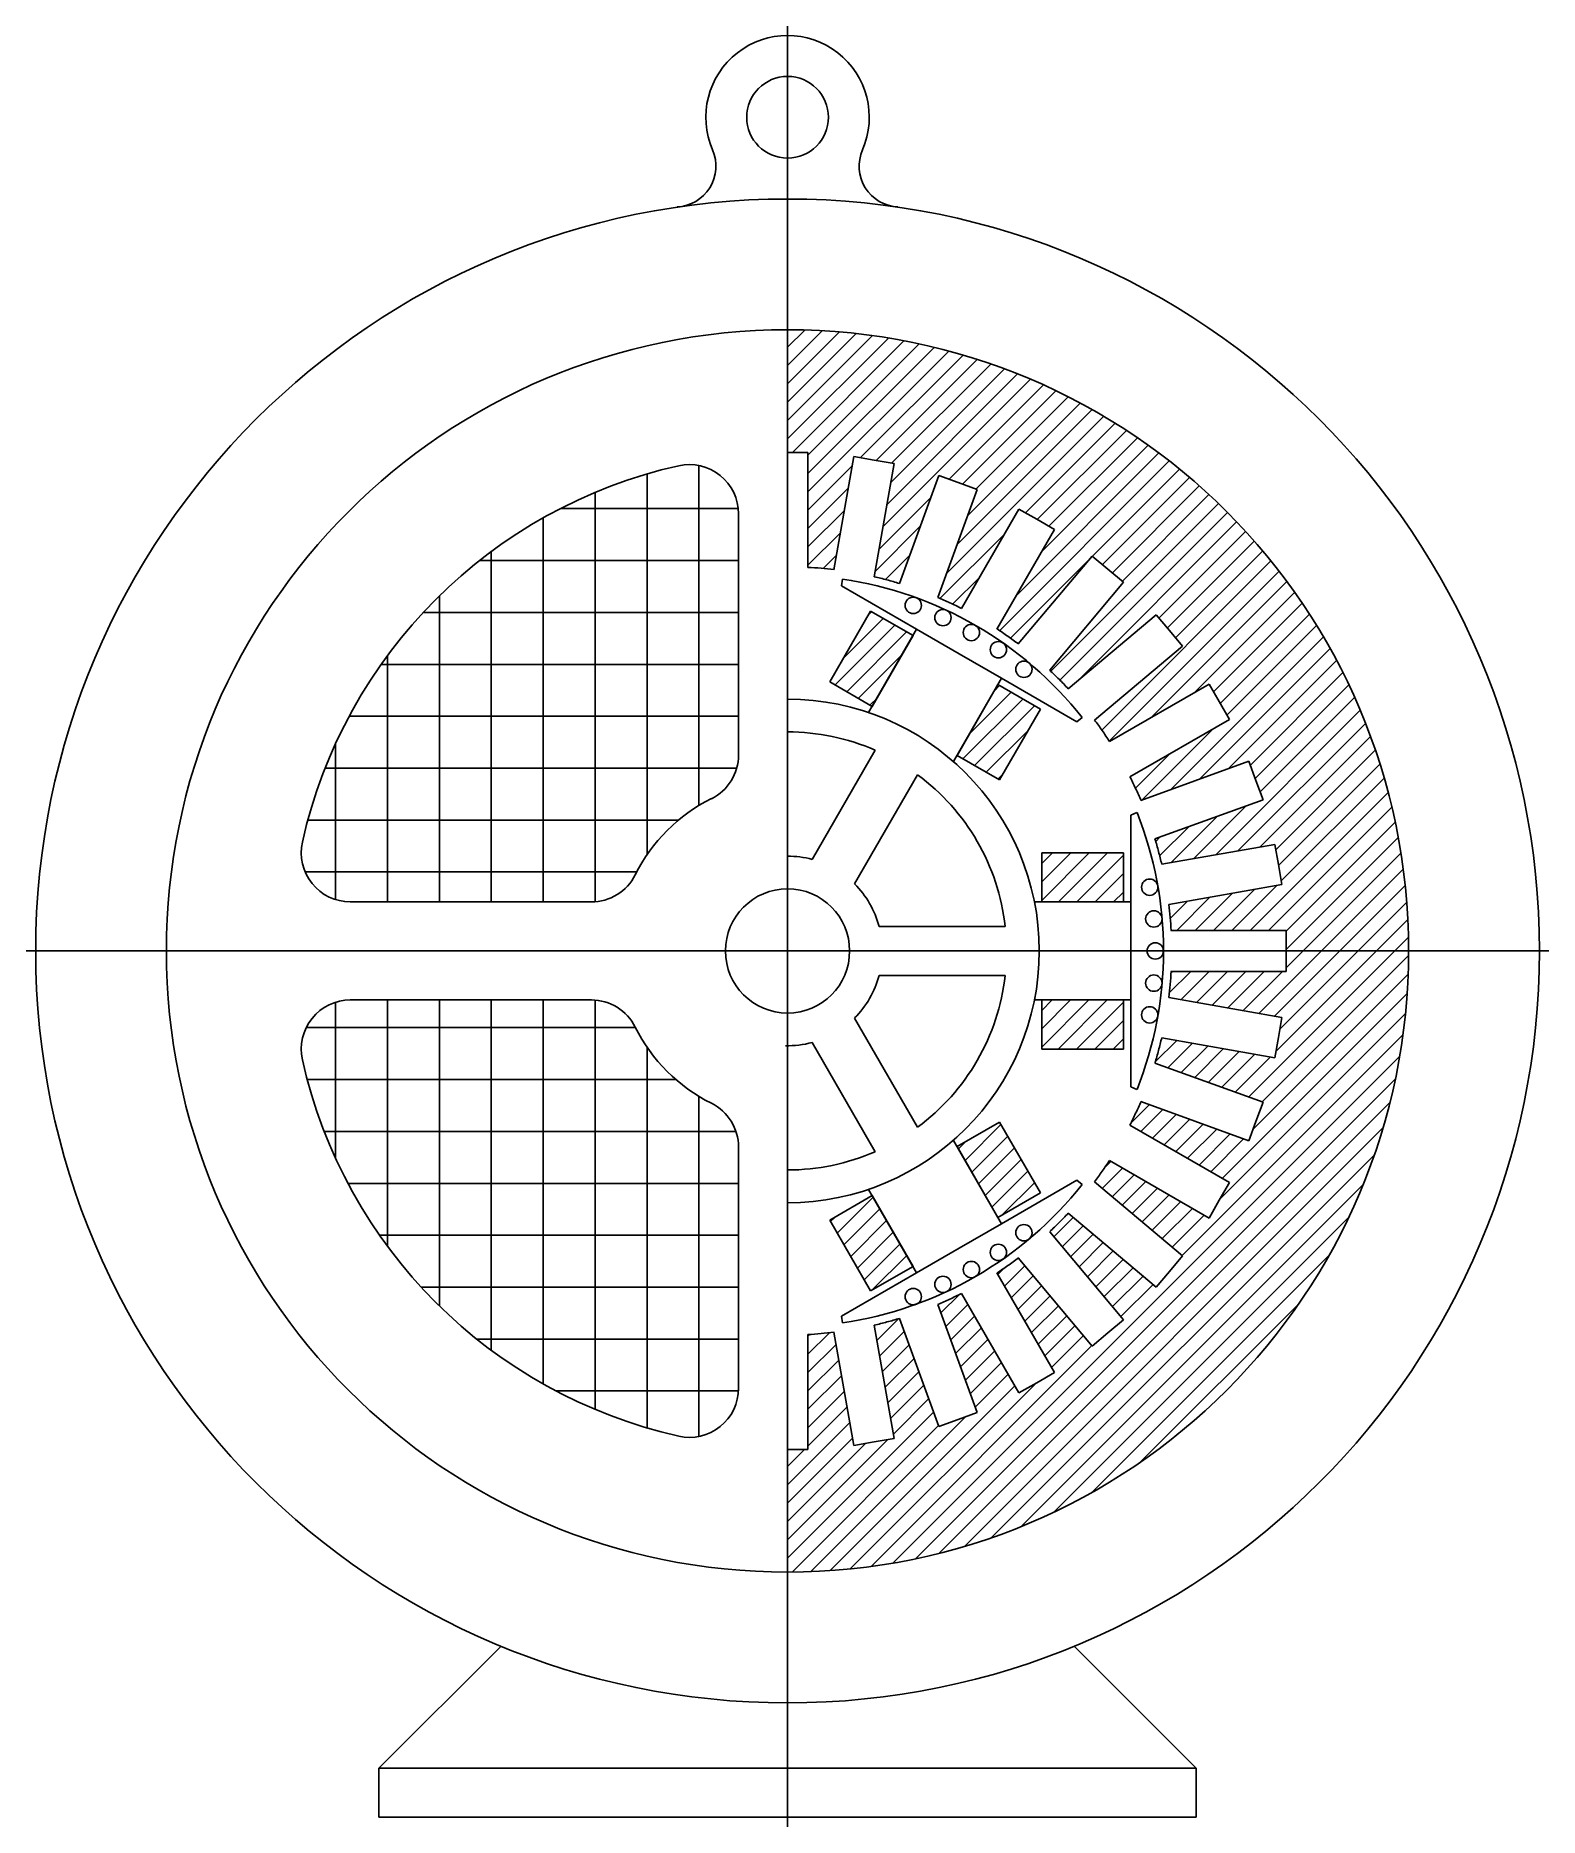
# Model space of a CAD drawing. Header units: centimetres. Extents: x 109 to 201, y 50 to 159.
import ezdxf

# ---------------------------------------------------------------- set-up
doc = ezdxf.new("R2010")
doc.units = ezdxf.units.CM

msp = doc.modelspace()

# ---------------------------------------------------------------- hatches: boundary and pattern name
h = msp.add_hatch()
h.set_pattern_fill('ANSI31', color=256, scale=0.25)
h.paths.add_polyline_path([(162.33, 122.41), (159.73, 123.91), (157.23, 119.58), (159.83, 118.08)], flags=17)
h.paths.add_polyline_path([(170.12, 117.91), (167.52, 119.41), (165.02, 115.08), (167.62, 113.58)], flags=17)
h.paths.add_polyline_path([(175.2, 109.12), (170.2, 109.12), (170.2, 106.12), (175.2, 106.12)], flags=17)
h.paths.add_polyline_path([(175.2, 100.12), (170.2, 100.12), (170.2, 97.12), (175.2, 97.12)], flags=17)
h.paths.add_polyline_path([(167.62, 92.65), (165.02, 91.15), (167.52, 86.82), (170.12, 88.32)], flags=17)
h.paths.add_polyline_path([(159.83, 88.15), (157.23, 86.65), (159.73, 82.32), (162.33, 83.82)], flags=17)
h.paths.add_polyline_path([(154.65, 141.12), (154.65, 133.62), (155.9, 133.62), (155.9, 126.58, -0.008513), (156.7, 126.53, -0.008513), (157.49, 126.44), (158.71, 133.37), (159.94, 133.15), (161.17, 132.93), (159.95, 126.01, -0.008513), (160.73, 125.81, -0.008513), (161.5, 125.59), (163.9, 132.2), (165.08, 131.78), (166.25, 131.35), (163.85, 124.74, -0.008513), (164.58, 124.41, -0.008513), (165.3, 124.06), (168.81, 130.15), (169.9, 129.53), (170.98, 128.9), (167.46, 122.81, -0.008513), (168.13, 122.37, -0.008513), (168.77, 121.9), (173.29, 127.28), (174.25, 126.48), (175.21, 125.68), (170.69, 120.29, -0.008513), (171.26, 119.73, -0.008513), (171.82, 119.16), (177.21, 123.68), (178.01, 122.72), (178.82, 121.76), (173.43, 117.24, -0.008513), (173.9, 116.59, -0.008513), (174.35, 115.93), (180.44, 119.45), (181.06, 118.37), (181.69, 117.28), (175.6, 113.77, -0.008513), (175.95, 113.05, -0.008513), (176.27, 112.32), (182.88, 114.72), (183.31, 113.55), (183.74, 112.37), (177.13, 109.97, -0.008513), (177.35, 109.2, -0.008513), (177.54, 108.42), (184.47, 109.64), (184.68, 108.41), (184.9, 107.18), (177.97, 105.96, -0.008513), (178.06, 105.16, -0.008513), (178.11, 104.37), (185.15, 104.37), (185.15, 103.12), (192.65, 103.12, 0.414214)])
h.paths.add_polyline_path([(192.65, 103.12), (185.15, 103.12), (185.15, 101.87), (178.11, 101.87, -0.008513), (178.06, 101.07, -0.008513), (177.97, 100.27), (184.9, 99.05), (184.68, 97.82), (184.47, 96.59), (177.54, 97.81, -0.008513), (177.35, 97.03, -0.008513), (177.13, 96.26), (183.74, 93.86), (183.31, 92.68), (182.88, 91.51), (176.27, 93.91, -0.008513), (175.95, 93.18, -0.008513), (175.6, 92.46), (181.69, 88.95), (181.06, 87.87), (180.44, 86.78), (174.35, 90.3, -0.008513), (173.9, 89.64, -0.008513), (173.43, 88.99), (178.82, 84.47), (178.01, 83.51), (177.21, 82.55), (171.82, 87.07, -0.008513), (171.26, 86.5, -0.008513), (170.69, 85.94), (175.21, 80.55), (174.25, 79.75), (173.29, 78.95), (168.77, 84.34, -0.008513), (168.13, 83.87, -0.008513), (167.46, 83.42), (170.98, 77.33), (169.9, 76.7), (168.81, 76.08), (165.3, 82.17, -0.008513), (164.58, 81.82, -0.008513), (163.85, 81.49), (166.25, 74.88), (165.08, 74.45), (163.9, 74.03), (161.5, 80.64, -0.008513), (160.73, 80.42, -0.008513), (159.95, 80.22), (161.17, 73.3), (159.94, 73.08), (158.71, 72.86), (157.49, 79.79, -0.008513), (156.7, 79.7, -0.008513), (155.9, 79.65), (155.9, 72.62), (154.65, 72.62), (154.65, 65.12, 0.414214)])
h = msp.add_hatch()
h.set_pattern_fill('NET', color=256)
h.paths.add_polyline_path([(151.65, 129.87, 0.480416), (147.99, 132.79, 0.290134), (124.97, 109.77, 0.480416), (127.9, 106.12), (142.65, 106.12, 0.284075), (145.33, 107.77, -0.16227), (149.99, 112.43, 0.284075), (151.65, 115.11)])
h.paths.add_polyline_path([(151.65, 91.12, 0.284075), (149.99, 93.8, -0.16227), (145.33, 98.46, 0.284075), (142.65, 100.12), (127.9, 100.12, 0.480416), (124.97, 96.46, 0.290134), (147.99, 73.44, 0.480416), (151.65, 76.36)])

# ---------------------------------------------------------------- linework, layer by layer
for p, q in [((154.65, 133.62), (155.9, 133.62)), ((155.9, 133.62), (155.9, 126.58)), ((158.71, 133.37), (157.49, 126.44)), ((159.94, 133.15), (158.71, 133.37)), ((159.94, 133.15), (161.17, 132.93)), ((161.17, 132.93), (159.95, 126.01)), ((163.9, 132.2), (161.5, 125.59)), ((165.08, 131.78), (163.9, 132.2)), ((166.25, 131.35), (163.85, 124.74)), ((165.08, 131.78), (166.25, 131.35)), ((151.65, 129.87), (151.65, 115.11)), ((168.81, 130.15), (165.3, 124.06)), ((169.9, 129.53), (168.81, 130.15)), ((170.98, 128.9), (167.46, 122.81)), ((169.9, 129.53), (170.98, 128.9)), ((173.29, 127.28), (168.77, 121.9)), ((174.25, 126.48), (173.29, 127.28)), ((174.25, 126.48), (175.21, 125.68)), ((157.95, 125.46), (158.01, 125.87)), ((162.55, 122.8), (157.95, 125.46)), ((175.21, 125.68), (170.69, 120.29)), ((157.23, 119.58), (159.73, 123.91)), ((159.73, 123.91), (162.33, 122.41)), ((177.21, 123.68), (171.82, 119.16)), ((178.01, 122.72), (177.21, 123.68)), ((162.55, 122.8), (159.6, 117.7)), ((162.33, 122.41), (159.83, 118.08)), ((165.15, 121.3), (162.55, 122.8)), ((178.01, 122.72), (178.82, 121.76)), ((165.15, 121.3), (167.75, 119.8)), ((178.82, 121.76), (173.43, 117.24)), ((159.83, 118.08), (157.23, 119.58)), ((167.75, 119.8), (164.8, 114.7)), ((167.52, 119.41), (165.02, 115.08)), ((170.12, 117.91), (167.52, 119.41)), ((167.75, 119.8), (172.35, 117.14)), ((180.44, 119.45), (174.35, 115.93)), ((181.06, 118.37), (180.44, 119.45)), ((167.62, 113.58), (170.12, 117.91)), ((181.06, 118.37), (181.69, 117.28)), ((172.35, 117.14), (172.67, 117.4)), ((181.69, 117.28), (175.6, 113.77)), ((156.15, 108.72), (160.01, 115.4)), ((165.02, 115.08), (167.62, 113.58)), ((182.88, 114.72), (176.27, 112.32)), ((183.31, 113.55), (182.88, 114.72)), ((158.75, 107.22), (162.6, 113.9)), ((183.31, 113.55), (183.74, 112.37)), ((183.74, 112.37), (177.13, 109.97)), ((175.65, 111.43), (176.03, 111.58)), ((175.65, 106.12), (175.65, 111.43)), ((170.2, 109.12), (175.2, 109.12)), ((170.2, 106.12), (170.2, 109.12)), ((175.2, 109.12), (175.2, 106.12)), ((184.47, 109.64), (177.54, 108.42)), ((184.68, 108.41), (184.47, 109.64)), ((184.68, 108.41), (184.9, 107.18)), ((184.9, 107.18), (177.97, 105.96)), ((142.65, 106.12), (127.9, 106.12)), ((175.65, 106.12), (169.75, 106.12)), ((175.2, 106.12), (170.2, 106.12)), ((175.65, 103.12), (175.65, 106.12)), ((160.25, 104.62), (167.96, 104.62)), ((185.15, 104.37), (178.11, 104.37)), ((185.15, 103.12), (185.15, 104.37)), ((154.65, 103.12), (154.65, 53.12)), ((175.65, 103.12), (175.65, 100.12)), ((185.15, 103.12), (185.15, 101.87)), ((160.25, 101.62), (167.96, 101.62)), ((185.15, 101.87), (178.11, 101.87)), ((142.65, 100.12), (127.9, 100.12)), ((175.65, 100.12), (169.75, 100.12)), ((175.2, 100.12), (170.2, 100.12)), ((170.2, 100.12), (170.2, 97.12)), ((175.2, 97.12), (175.2, 100.12)), ((175.65, 100.12), (175.65, 94.8)), ((184.9, 99.05), (177.97, 100.27)), ((158.75, 99.01), (162.6, 92.33)), ((184.68, 97.82), (184.9, 99.05)), ((156.15, 97.51), (160.01, 90.83)), ((170.2, 97.12), (175.2, 97.12)), ((184.47, 96.59), (177.54, 97.81)), ((184.68, 97.82), (184.47, 96.59)), ((183.74, 93.86), (177.13, 96.26)), ((175.65, 94.8), (176.03, 94.65)), ((182.88, 91.51), (176.27, 93.91)), ((183.31, 92.68), (183.74, 93.86)), ((183.31, 92.68), (182.88, 91.51)), ((165.02, 91.15), (167.62, 92.65)), ((167.62, 92.65), (170.12, 88.32)), ((181.69, 88.95), (175.6, 92.46)), ((151.65, 91.12), (151.65, 76.36)), ((167.75, 86.43), (164.8, 91.53)), ((167.52, 86.82), (165.02, 91.15)), ((180.44, 86.78), (174.35, 90.3)), ((162.55, 83.43), (159.6, 88.53)), ((170.12, 88.32), (167.52, 86.82)), ((167.75, 86.43), (172.35, 89.09)), ((172.35, 89.09), (172.67, 88.83)), ((178.82, 84.47), (173.43, 88.99)), ((181.06, 87.87), (181.69, 88.95)), ((159.83, 88.15), (157.23, 86.65)), ((162.33, 83.82), (159.83, 88.15)), ((181.06, 87.87), (180.44, 86.78)), ((157.23, 86.65), (159.73, 82.32)), ((165.15, 84.93), (167.75, 86.43)), ((177.21, 82.55), (171.82, 87.07)), ((175.21, 80.55), (170.69, 85.94)), ((165.15, 84.93), (162.55, 83.43)), ((173.29, 78.95), (168.77, 84.34)), ((178.01, 83.51), (178.82, 84.47)), ((162.55, 83.43), (157.95, 80.77)), ((159.73, 82.32), (162.33, 83.82)), ((170.98, 77.33), (167.46, 83.42)), ((178.01, 83.51), (177.21, 82.55)), ((168.81, 76.08), (165.3, 82.17)), ((157.95, 80.77), (158.01, 80.36)), ((166.25, 74.88), (163.85, 81.49)), ((155.9, 72.62), (155.9, 79.65)), ((158.71, 72.86), (157.49, 79.79)), ((161.17, 73.3), (159.95, 80.22)), ((163.9, 74.03), (161.5, 80.64)), ((174.25, 79.75), (173.29, 78.95)), ((174.25, 79.75), (175.21, 80.55)), ((169.9, 76.7), (168.81, 76.08)), ((169.9, 76.7), (170.98, 77.33)), ((165.08, 74.45), (163.9, 74.03)), ((165.08, 74.45), (166.25, 74.88)), ((159.94, 73.08), (158.71, 72.86)), ((159.94, 73.08), (161.17, 73.3)), ((154.65, 72.62), (155.9, 72.62)), ((129.65, 53.12), (137.12, 60.59)), ((179.65, 53.12), (172.18, 60.59)), ((179.65, 53.12), (129.65, 53.12)), ((129.65, 53.12), (129.65, 50.12)), ((154.65, 53.12), (179.65, 53.12)), ((179.65, 50.12), (179.65, 53.12)), ((129.65, 50.12), (179.65, 50.12))]:
    msp.add_line(p, q)
for direction in [(0, 1), (1, 0)]:
    msp.add_xline((154.65, 103.12), direction)
for centre, radius in [((154.65, 154.12), 2.5), ((154.65, 103.12), 46), ((154.65, 103.12), 38), ((162.34, 124.26), 0.5), ((164.16, 123.51), 0.5), ((165.9, 122.6), 0.5), ((165.9, 122.6), 0.5), ((167.55, 121.55), 0.5), ((169.11, 120.35), 0.5), ((154.65, 103.12), 3.8), ((176.81, 107.02), 0.5), ((177.06, 105.08), 0.5), ((177.15, 103.12), 0.5), ((177.15, 103.12), 0.5), ((177.06, 101.15), 0.5), ((176.81, 99.21), 0.5), ((169.11, 85.88), 0.5), ((167.55, 84.68), 0.5), ((165.9, 83.63), 0.5), ((165.9, 83.63), 0.5), ((164.16, 82.72), 0.5), ((162.34, 81.97), 0.5)]:
    msp.add_circle(centre, radius)
for centre, radius, start, end in [((154.65, 154.12), 5, 336.5035, 203.4965), ((147.77, 151.13), 2.5, 272.8036, 23.4965), ((161.53, 151.13), 2.5, 156.5035, 267.1964), ((154.65, 103.12), 30.42, 102.6415, 167.3585), ((148.65, 129.87), 3, 0, 102.6415), ((154.65, 103.12), 23.5, 85, 86.9509), ((154.65, 103.12), 23.5, 83.0491, 85), ((154.65, 103.12), 23, 60, 81.6), ((154.65, 103.12), 23.5, 75, 76.9509), ((154.65, 103.12), 23.5, 73.0491, 75), ((154.65, 103.12), 23.5, 65, 66.9509), ((154.65, 103.12), 23.5, 63.0491, 65), ((154.65, 103.12), 23, 38.4, 60), ((154.65, 103.12), 23.5, 55, 56.9509), ((154.65, 103.12), 23.5, 53.0491, 55), ((154.65, 103.12), 23.5, 45, 46.9509), ((154.65, 103.12), 23.5, 43.0491, 45), ((154.65, 103.12), 15.4, 270, 90), ((154.65, 103.12), 23.5, 35, 36.9509), ((154.65, 103.12), 13.4, 66.4272, 90), ((154.65, 103.12), 23.5, 33.0491, 35), ((148.65, 115.11), 3, 296.5659, 0), ((154.65, 103.12), 13.4, 6.4272, 53.5728), ((154.65, 103.12), 23.5, 25, 26.9509), ((154.65, 103.12), 10.42, 116.5659, 153.4341), ((154.65, 103.12), 23.5, 23.0491, 25), ((154.65, 103.12), 23, 0, 21.6), ((127.9, 109.12), 3, 167.3585, 270), ((154.65, 103.12), 23.5, 15, 16.9509), ((154.65, 103.12), 23.5, 13.0491, 15), ((154.65, 103.12), 5.8, 74.9882, 90), ((142.65, 109.12), 3, 270, 333.4341), ((154.65, 103.12), 5.8, 14.9882, 45.0118), ((154.65, 103.12), 23.5, 5, 6.9509), ((154.65, 103.12), 23.5, 3.0491, 5), ((154.65, 103.12), 23, 338.4, 0), ((154.65, 103.12), 5.8, 314.9882, 345.0118), ((154.65, 103.12), 13.4, 306.4272, 353.5728), ((154.65, 103.12), 23.5, 355, 356.9509), ((154.65, 103.12), 23.5, 353.0491, 355), ((127.9, 97.12), 3, 90, 192.6415), ((142.65, 97.12), 3, 26.5659, 90), ((154.65, 103.12), 10.42, 206.5659, 243.4341), ((154.65, 103.12), 5.8, 268.8526, 285.0118), ((154.65, 103.12), 23.5, 343.0491, 345), ((154.65, 103.12), 23.5, 345, 346.9509), ((154.65, 103.12), 30.42, 192.6415, 257.3585), ((148.65, 91.12), 3, 0, 63.4341), ((154.65, 103.12), 23.5, 335, 336.9509), ((154.65, 103.12), 23.5, 333.0491, 335), ((154.65, 103.12), 13.4, 270, 293.5728), ((154.65, 103.12), 23.5, 323.0491, 325), ((154.65, 103.12), 23.5, 325, 326.9509), ((154.65, 103.12), 23, 300, 321.6), ((154.65, 103.12), 23.5, 313.0491, 315), ((154.65, 103.12), 23.5, 315, 316.9509), ((154.65, 103.12), 23.5, 305, 306.9509), ((154.65, 103.12), 23, 278.4, 300), ((154.65, 103.12), 23.5, 303.0491, 305), ((154.65, 103.12), 23.5, 293.0491, 295), ((154.65, 103.12), 23.5, 295, 296.9509), ((154.65, 103.12), 23.5, 273.0491, 275), ((154.65, 103.12), 23.5, 275, 276.9509), ((154.65, 103.12), 23.5, 283.0491, 285), ((154.65, 103.12), 23.5, 285, 286.9509), ((148.65, 76.36), 3, 257.3585, 0)]:
    msp.add_arc(centre, radius, start, end)

doc.saveas('drawing.dxf')
